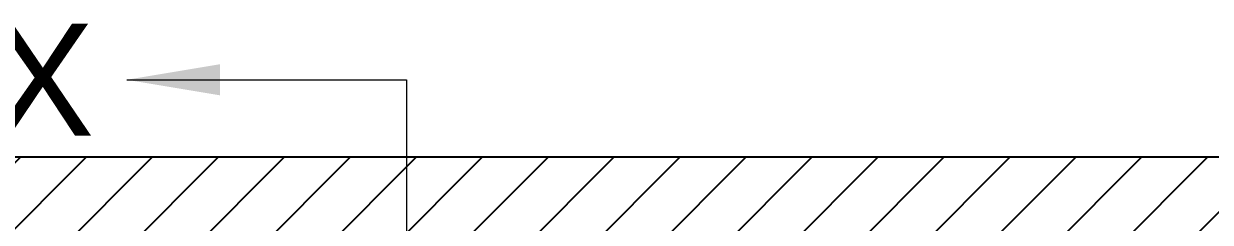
# Model space of a CAD drawing. Header units: inches. Extents: x -1.8 to 19, y -6.6 to 16.3.
# Drawn here: x 8.819 to 11.999, y 8.636 to 9.167 of the extents above; entities that cross this region are included whole.
import ezdxf

# ---------------------------------------------------------------- set-up
doc = ezdxf.new("R2010")
doc.units = ezdxf.units.IN
doc.header["$MEASUREMENT"] = 0
doc.linetypes.add('PHANTOMX2', pattern=[127, 63.5, -12.7, 12.7, -12.7, 12.7, -12.7])
doc.layers.add('carriage ribbon cable', color=4, linetype='Continuous', lineweight=25, true_color=0x00ffff)
doc.layers.add('dimensions', color=150, linetype='Continuous', lineweight=18, true_color=0x0080ff)
doc.styles.add('textstyle17', font='')
doc.styles.get('textstyle17').set_extended_font_data('Arial')

msp = doc.modelspace()

# ---------------------------------------------------------------- hatches: boundary and pattern name
at = {"layer": 'carriage ribbon cable'}
h = msp.add_hatch(dxfattribs=at)
h.set_pattern_fill('ANSI31', color=256, style=0, pattern_type=0)
edge = h.paths.add_edge_path(flags=0)
edge.add_line((12.9658, 7.9692), (13.255, 7.68))
edge.add_line((13.255, 7.68), (13.255, 4.095))
edge.add_line((13.255, 4.095), (12.125, 4.095))
edge.add_line((12.125, 4.095), (12.125, 7.34))
edge.add_line((12.125, 7.34), (12.225, 7.34))
edge.add_line((12.225, 7.34), (12.225, 7.78))
edge.add_line((12.225, 7.78), (11.785, 7.78))
edge.add_line((11.785, 7.78), (11.785, 7.68))
edge.add_line((11.785, 7.68), (8.725, 7.68))
edge.add_line((8.725, 7.68), (8.725, 8.335))
edge.add_arc((8.615, 8.335), 0.11, 0, 180)
edge.add_line((8.505, 8.335), (8.505, 7.68))
edge.add_line((8.505, 7.68), (1.215, 7.68))
edge.add_line((1.215, 7.68), (1.215, 8.81))
edge.add_line((1.215, 8.81), (12.125, 8.81))
edge.add_line((12.125, 8.81), (12.4142, 8.5208))
edge.add_line((12.4142, 8.5208), (12.2816, 8.3881))
edge.add_line((12.2816, 8.3881), (12.8331, 7.8366))
edge.add_line((12.8331, 7.8366), (12.9658, 7.9692))

# ---------------------------------------------------------------- linework, layer by layer
msp.add_line((12.125, 8.81), (1.215, 8.81), dxfattribs=at)
at = {"layer": 'dimensions'}
msp.add_line((9.095, 9.0174), (9.845, 9.0174), dxfattribs=at)
at = {"layer": 'dimensions', "linetype": 'PHANTOMX2'}
msp.add_line((9.845, 9.0174), (9.845, -0.9508), dxfattribs=at)
at = {"layer": 'dimensions'}
msp.add_solid([(9.095, 9.0174), (9.345, 9.0591), (9.345, 8.9758)], dxfattribs=at)

# ---------------------------------------------------------------- texts
at = {"layer": 'dimensions', "insert": (8.8688, 9.0174), "char_height": 0.3, "attachment_point": 5, "style": 'textstyle17'}
msp.add_mtext('X', dxfattribs=at)

doc.saveas('drawing.dxf')
